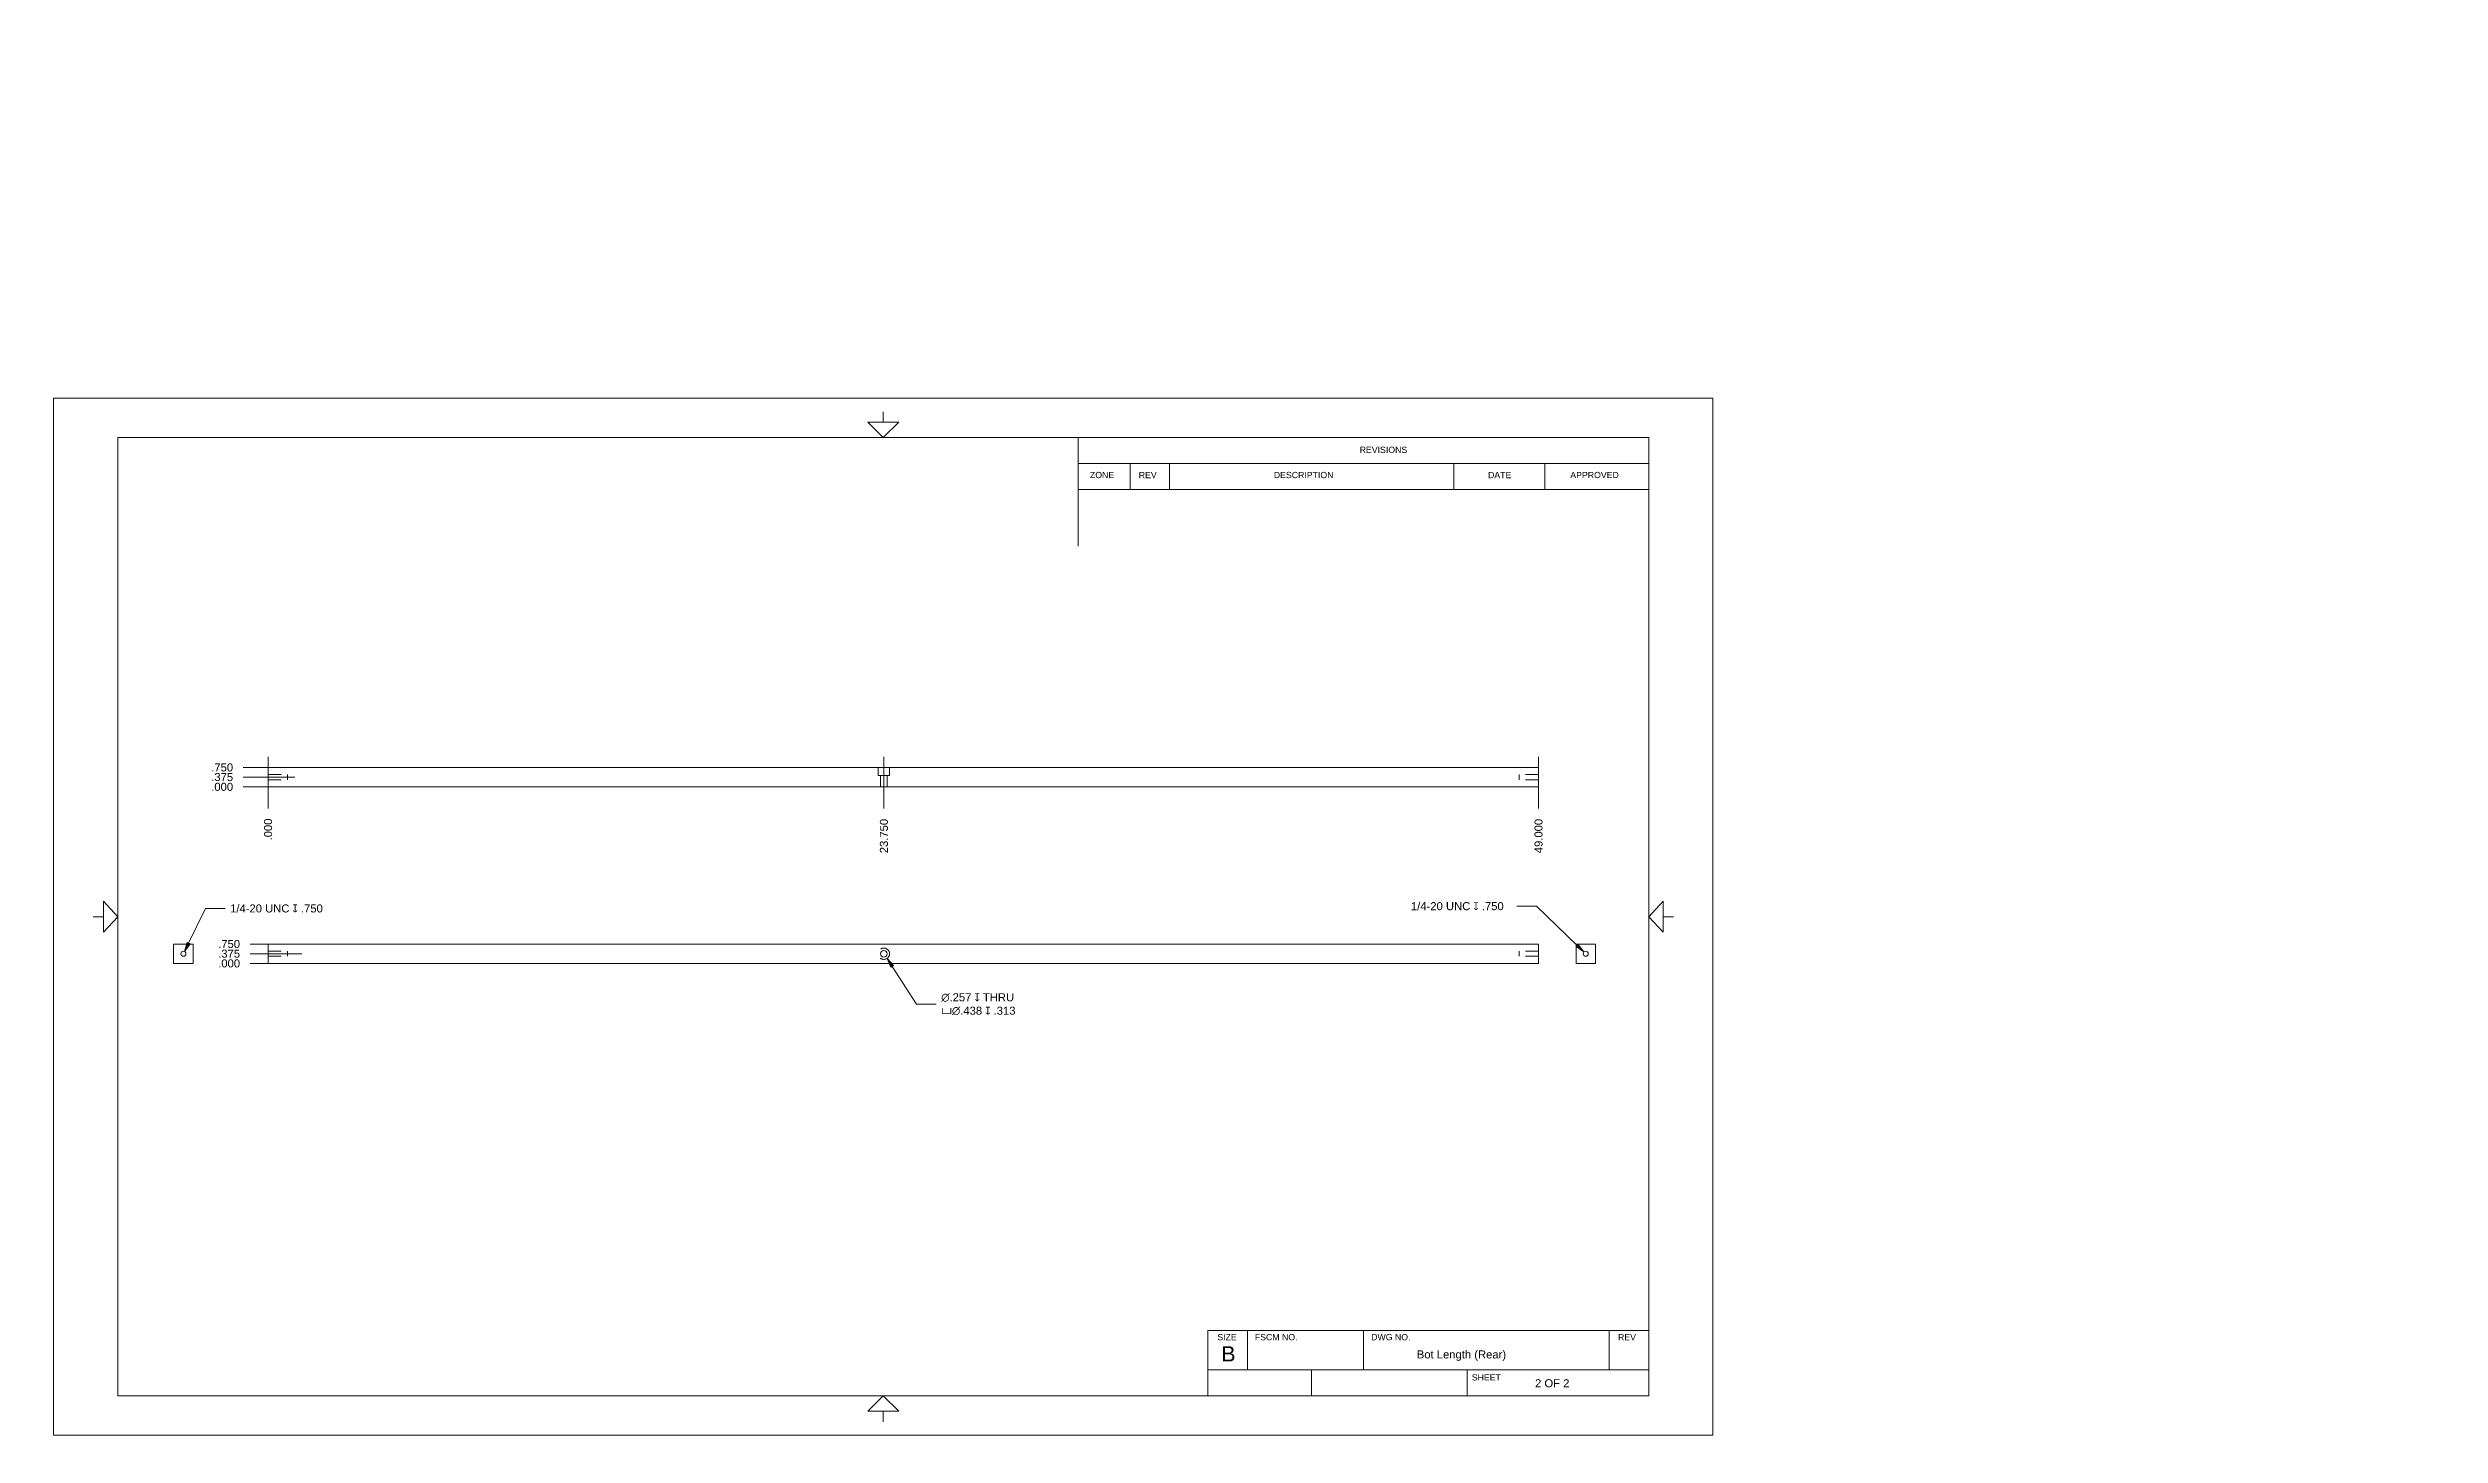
# Model space of a CAD drawing. Header units: inches. Extents: x 0.4 to 23.5, y 0.5 to 13.9.
import ezdxf

# ---------------------------------------------------------------- set-up
doc = ezdxf.new("R2010")
doc.units = ezdxf.units.IN
doc.header["$MEASUREMENT"] = 0
doc.linetypes.add('HIDDEN2', pattern=[0.1875, 0.125, -0.0625])
for name, color, linetype, lineweight in [('CENTER', 204, 'Continuous', 0), ('CONTINUOUS', 7, 'Continuous', 0), ('DIMENSIONS', 7, 'Continuous', 0), ('HIDDEN', 253, 'HIDDEN2', 0), ('VISIBLE', 7, 'Continuous', 0)]:
    doc.layers.add(name, color=color, linetype=linetype, lineweight=lineweight)
doc.dimstyles.get("Standard").update_dxf_attribs({"dimtxt": 0.18, "dimasz": 0.18, "dimexe": 0.18, "dimexo": 0.0625, "dimgap": 0.09, "dimtad": 0, "dimtih": 1, "dimtoh": 1, "dimdec": 4, "dimzin": 0, "dimdsep": 46, "dimtxsty": 'Standard', "dimcen": 0.09, "dimadec": 0, "dimazin": 0, "dimtfac": 1, "dimtdec": 4, "dimtofl": 0, "dimtmove": 0, "dimatfit": 3, "dimfxl": 1, "dimtolj": 1, "dimtzin": 0, "dimarcsym": 0})

# ---------------------------------------------------------------- blocks, each defined once
blk = doc.blocks.new('D1')
at = {"layer": 'DIMENSIONS'}
for p, q in [((2.644, 5.049), (2.394, 5.049)), ((2.506, 5.049), (2.894, 5.049)), ((2.894, 5.049), (2.644, 5.049))]:
    blk.add_line(p, q, dxfattribs=at)
at = {"layer": 'DIMENSIONS', "char_height": 0.07755, "attachment_point": 5}
for s, insert in [('{\\fArial|b0|i0|c0|p0;.000}{\\fArial|b0|i0|c0|p0;}', (2.192, 5.049)), ('{\\fArial|b0|i0|c0|p0;}', (2.053, 5.049)), ('{\\fArial|b0|i0|c0|p0;}', (2.192, 5.049)), ('{\\fArial|b0|i0|c0|p0;}', (2.192, 5.049)), ('{\\fArial|b0|i0|c0|p0;}', (2.331, 5.049))]:
    blk.add_mtext(s, dxfattribs=dict(at, insert=insert))
blk = doc.blocks.new('D2')
at = {"layer": 'DIMENSIONS'}
for p, q in [((2.644, 5.143), (2.394, 5.143)), ((2.446, 5.143), (2.894, 5.143)), ((2.894, 5.143), (2.644, 5.143))]:
    blk.add_line(p, q, dxfattribs=at)
at = {"layer": 'DIMENSIONS', "char_height": 0.07755, "attachment_point": 5}
for s, insert in [('{\\fArial|b0|i0|c0|p0;}', (2.053, 5.143)), ('{\\fArial|b0|i0|c0|p0;.375}{\\fArial|b0|i0|c0|p0;}', (2.192, 5.143)), ('{\\fArial|b0|i0|c0|p0;}', (2.192, 5.143)), ('{\\fArial|b0|i0|c0|p0;}', (2.192, 5.143)), ('{\\fArial|b0|i0|c0|p0;}', (2.331, 5.143))]:
    blk.add_mtext(s, dxfattribs=dict(at, insert=insert))
blk = doc.blocks.new('D3')
at = {"layer": 'DIMENSIONS'}
for p, q in [((2.644, 5.236), (2.394, 5.236)), ((2.506, 5.236), (2.894, 5.236)), ((2.894, 5.236), (2.644, 5.236))]:
    blk.add_line(p, q, dxfattribs=at)
at = {"layer": 'DIMENSIONS', "char_height": 0.07755, "attachment_point": 5}
for s, insert in [('{\\fArial|b0|i0|c0|p0;}', (2.053, 5.236)), ('{\\fArial|b0|i0|c0|p0;.750}{\\fArial|b0|i0|c0|p0;}', (2.192, 5.236)), ('{\\fArial|b0|i0|c0|p0;}', (2.192, 5.236)), ('{\\fArial|b0|i0|c0|p0;}', (2.192, 5.236)), ('{\\fArial|b0|i0|c0|p0;}', (2.331, 5.236))]:
    blk.add_mtext(s, dxfattribs=dict(at, insert=insert))
blk = doc.blocks.new('D4')
at = {"layer": 'DIMENSIONS'}
for p, q in [((2.568, 6.689), (2.568, 7.042)), ((2.568, 7.042), (2.568, 6.792)), ((2.568, 6.792), (2.568, 6.542))]:
    blk.add_line(p, q, dxfattribs=at)
at = {"layer": 'DIMENSIONS', "char_height": 0.07755, "attachment_point": 5, "rotation": 90}
for s, insert in [('{\\fArial|b0|i0|c0|p0;}', (2.568, 6.48)), ('{\\fArial|b0|i0|c0|p0;.000}{\\fArial|b0|i0|c0|p0;}', (2.568, 6.341)), ('{\\fArial|b0|i0|c0|p0;}', (2.568, 6.341)), ('{\\fArial|b0|i0|c0|p0;}', (2.568, 6.341)), ('{\\fArial|b0|i0|c0|p0;}', (2.568, 6.202))]:
    blk.add_mtext(s, dxfattribs=dict(at, insert=insert))
blk = doc.blocks.new('D5')
at = {"layer": 'DIMENSIONS'}
for p, q in [((8.506, 6.937), (8.506, 7.042)), ((8.506, 7.042), (8.506, 6.792)), ((8.506, 6.792), (8.506, 6.542))]:
    blk.add_line(p, q, dxfattribs=at)
at = {"layer": 'DIMENSIONS', "char_height": 0.07755, "attachment_point": 5, "rotation": 90}
for s, insert in [('{\\fArial|b0|i0|c0|p0;}', (8.506, 6.48)), ('{\\fArial|b0|i0|c0|p0;23.750}{\\fArial|b0|i0|c0|p0;}', (8.506, 6.278)), ('{\\fArial|b0|i0|c0|p0;}', (8.506, 6.278)), ('{\\fArial|b0|i0|c0|p0;}', (8.506, 6.278)), ('{\\fArial|b0|i0|c0|p0;}', (8.506, 6.077))]:
    blk.add_mtext(s, dxfattribs=dict(at, insert=insert))
blk = doc.blocks.new('D6')
at = {"layer": 'DIMENSIONS'}
for p, q in [((14.818, 6.689), (14.818, 7.042)), ((14.818, 7.042), (14.818, 6.792)), ((14.818, 6.792), (14.818, 6.542))]:
    blk.add_line(p, q, dxfattribs=at)
at = {"layer": 'DIMENSIONS', "char_height": 0.07755, "attachment_point": 5, "rotation": 90}
for s, insert in [('{\\fArial|b0|i0|c0|p0;}', (14.818, 6.48)), ('{\\fArial|b0|i0|c0|p0;49.000}{\\fArial|b0|i0|c0|p0;}', (14.818, 6.278)), ('{\\fArial|b0|i0|c0|p0;}', (14.818, 6.278)), ('{\\fArial|b0|i0|c0|p0;}', (14.818, 6.278)), ('{\\fArial|b0|i0|c0|p0;}', (14.818, 6.077))]:
    blk.add_mtext(s, dxfattribs=dict(at, insert=insert))
blk = doc.blocks.new('D7')
at = {"layer": 'DIMENSIONS'}
for p, q in [((2.576, 6.752), (2.326, 6.752)), ((2.506, 6.752), (2.826, 6.752)), ((2.826, 6.752), (2.576, 6.752))]:
    blk.add_line(p, q, dxfattribs=at)
at = {"layer": 'DIMENSIONS', "char_height": 0.07755, "attachment_point": 5}
for s, insert in [('{\\fArial|b0|i0|c0|p0;}', (1.986, 6.752)), ('{\\fArial|b0|i0|c0|p0;.000}{\\fArial|b0|i0|c0|p0;}', (2.125, 6.752)), ('{\\fArial|b0|i0|c0|p0;}', (2.125, 6.752)), ('{\\fArial|b0|i0|c0|p0;}', (2.125, 6.752)), ('{\\fArial|b0|i0|c0|p0;}', (2.264, 6.752))]:
    blk.add_mtext(s, dxfattribs=dict(at, insert=insert))
blk = doc.blocks.new('D8')
at = {"layer": 'DIMENSIONS'}
for p, q in [((2.576, 6.846), (2.326, 6.846)), ((2.446, 6.846), (2.826, 6.846)), ((2.826, 6.846), (2.576, 6.846))]:
    blk.add_line(p, q, dxfattribs=at)
at = {"layer": 'DIMENSIONS', "char_height": 0.07755, "attachment_point": 5}
for s, insert in [('{\\fArial|b0|i0|c0|p0;}', (1.986, 6.846)), ('{\\fArial|b0|i0|c0|p0;.375}{\\fArial|b0|i0|c0|p0;}', (2.125, 6.846)), ('{\\fArial|b0|i0|c0|p0;}', (2.125, 6.846)), ('{\\fArial|b0|i0|c0|p0;}', (2.125, 6.846)), ('{\\fArial|b0|i0|c0|p0;}', (2.264, 6.846))]:
    blk.add_mtext(s, dxfattribs=dict(at, insert=insert))
blk = doc.blocks.new('D9')
at = {"layer": 'DIMENSIONS'}
for p, q in [((2.576, 6.939), (2.326, 6.939)), ((2.506, 6.939), (2.826, 6.939)), ((2.826, 6.939), (2.576, 6.939))]:
    blk.add_line(p, q, dxfattribs=at)
at = {"layer": 'DIMENSIONS', "char_height": 0.07755, "attachment_point": 5}
for s, insert in [('{\\fArial|b0|i0|c0|p0;}', (1.986, 6.939)), ('{\\fArial|b0|i0|c0|p0;.750}{\\fArial|b0|i0|c0|p0;}', (2.125, 6.939)), ('{\\fArial|b0|i0|c0|p0;}', (2.125, 6.939)), ('{\\fArial|b0|i0|c0|p0;}', (2.125, 6.939)), ('{\\fArial|b0|i0|c0|p0;}', (2.264, 6.939))]:
    blk.add_mtext(s, dxfattribs=dict(at, insert=insert))
blk = doc.blocks.new('BLOCK1')
at = {"layer": 'CONTINUOUS'}
for p, q in [((16.5, 10.5), (0.5, 10.5)), ((0.5, 10.5), (0.5, 0.5)), ((16.5, 0.5), (16.5, 10.5)), ((8.5, 10.37), (8.5, 10.27)), ((15.88, 10.12), (1.12, 10.12)), ((1.12, 10.12), (1.12, 0.88)), ((10.38, 10.12), (10.38, 9.073)), ((15.88, 0.88), (15.88, 10.12)), ((10.38, 9.87), (15.88, 9.87)), ((10.88, 9.62), (10.88, 9.87)), ((11.26, 9.62), (11.26, 9.87)), ((14, 9.62), (14, 9.87)), ((14.88, 9.62), (14.88, 9.87)), ((10.38, 9.62), (15.88, 9.62)), ((0.88, 5.5), (0.98, 5.5)), ((16.12, 5.5), (16.02, 5.5)), ((11.63, 1.51), (15.88, 1.51)), ((11.63, 0.88), (11.63, 1.51)), ((12.01, 1.13), (12.01, 1.51)), ((13.13, 1.13), (13.13, 1.51)), ((15.5, 1.13), (15.5, 1.51)), ((11.63, 1.13), (15.88, 1.13)), ((12.63, 0.88), (12.63, 1.13)), ((14.13, 0.88), (14.13, 1.13)), ((1.12, 0.88), (15.88, 0.88)), ((8.5, 0.63), (8.5, 0.73)), ((0.5, 0.5), (16.5, 0.5))]:
    blk.add_line(p, q, dxfattribs=at)
for points in [[(8.35, 10.27), (8.65, 10.27), (8.5, 10.12), (8.5, 10.12), (8.35, 10.27)], [(0.98, 5.35), (0.98, 5.65), (1.12, 5.5), (1.12, 5.5), (0.98, 5.35)], [(16.02, 5.35), (16.02, 5.65), (15.88, 5.5), (15.88, 5.5), (16.02, 5.35)], [(8.35, 0.73), (8.65, 0.73), (8.5, 0.88), (8.5, 0.88), (8.35, 0.73)]]:
    blk.add_lwpolyline(points, dxfattribs=at)
for s, insert, char_height, attachment_point in [('{\\fArial|b0|i0|c0|p0;\\C7;REVISIONS}{\\fArial|b0|i0|c0|p0;\\C7;}', (13.093, 10.002), 0.06032, 4), ('{\\fArial|b0|i0|c0|p0;\\C7;ZONE}{\\fArial|b0|i0|c0|p0;\\C7;}', (10.492, 9.759), 0.06032, 4), ('{\\fArial|b0|i0|c0|p0;\\C7;REV}{\\fArial|b0|i0|c0|p0;\\C7;}', (10.963, 9.759), 0.06032, 4), ('{\\fArial|b0|i0|c0|p0;\\C7;DESCRIPTION}{\\fArial|b0|i0|c0|p0;\\C7;}', (12.265, 9.759), 0.06032, 4), ('{\\fArial|b0|i0|c0|p0;\\C7;DATE}{\\fArial|b0|i0|c0|p0;\\C7;}', (14.331, 9.759), 0.06032, 4), ('{\\fArial|b0|i0|c0|p0;\\C7;APPROVED}{\\fArial|b0|i0|c0|p0;\\C7;}', (15.124, 9.759), 0.06032, 4), ('{\\fArial|b0|i0|c0|p0;\\C7;SIZE}{\\fArial|b0|i0|c0|p0;\\C7;}', (11.721, 1.445), 0.06032, 4), ('{\\fArial|b0|i0|c0|p0;\\C7;FSCM NO.}{\\fArial|b0|i0|c0|p0;\\C7;}', (12.082, 1.445), 0.06032, 4), ('{\\fArial|b0|i0|c0|p0;\\C7;DWG NO.}{\\fArial|b0|i0|c0|p0;\\C7;}', (13.204, 1.445), 0.06032, 4), ('{\\fArial|b0|i0|c0|p0;\\C7;REV}{\\fArial|b0|i0|c0|p0;\\C7;}', (15.584, 1.445), 0.06032, 4), ('{\\fArial|b0|i0|c0|p0;\\C7;B}{\\fArial|b0|i0|c0|p0;\\C7;}', (11.76, 1.284), 0.14649, 4), ('{\\fArial|b0|i0|c0|p0;\\C7;Bot Length (Rear)}{\\fArial|b0|i0|c0|p0;\\C7;}', (13.644, 1.267), 0.07755, 4), ('{\\fArial|b0|i0|c0|p0;\\C7;SHEET}{\\fArial|b0|i0|c0|p0;\\C7;}', (14.174, 1.057), 0.06032, 4), ('{\\fArial|b0|i0|c0|p0;\\C7;2 OF 2}{\\fArial|b0|i0|c0|p0;\\C7;}', (14.95, 1), 0.07755, 5), ('{\\fArial|b0|i0|c0|p0;\\C7;}', (0.444, 0.59), 0.18096, 4)]:
    blk.add_mtext(s, dxfattribs=dict(at, insert=insert, char_height=char_height, attachment_point=attachment_point))

msp = doc.modelspace()

# ---------------------------------------------------------------- hatches: boundary and pattern name
for points in [[(1.8148, 5.2389), (1.7618, 5.1647), (1.7879, 5.2521)], [(8.5718, 5.0131), (8.5355, 5.0968), (8.597, 5.0294)], [(15.2009, 5.2329), (15.2553, 5.1597), (15.1801, 5.2113)]]:
    msp.add_hatch(color=7).paths.add_polyline_path(points, flags=0)

# ---------------------------------------------------------------- linework, layer by layer
at = {"layer": 'CENTER'}
for p, q in [((8.5058, 6.9454), (8.5058, 6.9995)), ((2.617, 6.8457), (2.5083, 6.8457)), ((2.647, 6.8457), (2.677, 6.8457)), ((2.707, 6.8457), (2.8158, 6.8457)), ((8.5058, 6.8854), (8.5058, 6.9154)), ((8.5058, 6.8554), (8.5058, 6.8013)), ((2.617, 5.1427), (2.5083, 5.1427)), ((2.647, 5.1427), (2.677, 5.1427)), ((2.707, 5.1427), (2.8158, 5.1427))]:
    msp.add_line(p, q, dxfattribs=at)
at = {"layer": 'CONTINUOUS'}
for p, q in [((1.8014, 5.2455), (1.9649, 5.5791)), ((1.9649, 5.5791), (2.1524, 5.5791)), ((14.7967, 5.601), (14.6092, 5.601)), ((15.1905, 5.2221), (14.7967, 5.601)), ((1.8014, 5.2455), (1.8014, 5.2455)), ((15.1905, 5.2221), (15.1905, 5.2221)), ((8.5844, 5.0212), (8.5844, 5.0212)), ((8.5844, 5.0212), (8.8213, 4.6556)), ((8.8213, 4.6556), (9.0088, 4.6556))]:
    msp.add_line(p, q, dxfattribs=at)
for points in [[(1.7618, 5.1647), (1.7879, 5.2521), (1.8148, 5.2389), (1.7618, 5.1647)], [(8.5355, 5.0968), (8.597, 5.0294), (8.5718, 5.0131), (8.5355, 5.0968)], [(15.2553, 5.1597), (15.1801, 5.2113), (15.2009, 5.2329), (15.2553, 5.1597)]]:
    msp.add_lwpolyline(points, dxfattribs=at)
at = {"layer": 'HIDDEN'}
for p, q in [((8.4511, 6.9395), (8.4511, 6.8613)), ((8.5604, 6.9395), (8.5604, 6.8613)), ((2.5683, 6.8702), (2.7558, 6.8702)), ((2.5683, 6.8212), (2.7558, 6.8212)), ((2.7558, 6.8457), (2.7558, 6.8702)), ((2.7558, 6.8212), (2.7558, 6.8457)), ((8.4511, 6.8613), (8.5604, 6.8613)), ((8.4736, 6.8613), (8.4736, 6.752)), ((8.5379, 6.8613), (8.5379, 6.752)), ((14.6308, 6.8702), (14.6308, 6.8212)), ((14.8183, 6.8702), (14.6308, 6.8702)), ((14.8183, 6.8212), (14.6308, 6.8212)), ((2.5683, 5.1672), (2.7558, 5.1672)), ((2.5683, 5.1182), (2.7558, 5.1182)), ((2.7558, 5.1182), (2.7558, 5.1672)), ((14.6308, 5.1672), (14.6308, 5.1427)), ((14.8183, 5.1672), (14.6308, 5.1672)), ((14.6308, 5.1427), (14.6308, 5.1182)), ((14.8183, 5.1182), (14.6308, 5.1182))]:
    msp.add_line(p, q, dxfattribs=at)
msp.add_circle((8.5058, 5.1427), 0.0547, dxfattribs=at)
at = {"layer": 'VISIBLE'}
for p, q in [((14.8183, 6.9395), (2.5683, 6.9395)), ((2.5683, 6.9395), (2.5683, 6.752)), ((14.8183, 6.9395), (14.8183, 6.752)), ((2.5683, 6.752), (14.8183, 6.752)), ((1.6572, 5.2364), (1.8447, 5.2364)), ((1.6572, 5.2364), (1.6572, 5.0489)), ((1.8447, 5.0489), (1.8447, 5.2364)), ((2.5683, 5.2364), (14.8183, 5.2364)), ((2.5683, 5.0489), (2.5683, 5.2364)), ((14.8183, 5.2364), (14.8183, 5.0489)), ((15.1792, 5.2364), (15.1792, 5.0489)), ((15.3667, 5.2364), (15.1792, 5.2364)), ((15.3667, 5.0489), (15.3667, 5.2364)), ((1.6572, 5.0489), (1.8447, 5.0489)), ((14.8183, 5.0489), (2.5683, 5.0489)), ((15.3667, 5.0489), (15.1792, 5.0489))]:
    msp.add_line(p, q, dxfattribs=at)
for centre, radius in [((1.751, 5.1427), 0.0245), ((8.5058, 5.1427), 0.0321), ((15.273, 5.1427), 0.0245)]:
    msp.add_circle(centre, radius, dxfattribs=at)

# ---------------------------------------------------------------- block references
at = {"layer": 'CONTINUOUS'}
msp.add_blockref('BLOCK1', (0, 0), dxfattribs=at)

# ---------------------------------------------------------------- texts
at = {"layer": 'CONTINUOUS', "char_height": 0.0775537, "attachment_point": 4}
for s, insert in [('{\\fArial|b0|i0|c0|p0;\\C7;1/4-20 UNC }{\\fAlibre Symbols|b0|i0|c0|p0;\\C7;x}{\\fArial|b0|i0|c0|p0;\\C7; .750}{\\fArial|b0|i0|c0|p0;\\C7;}', (2.2016, 5.5791)), ('{\\fArial|b0|i0|c0|p0;\\C7;1/4-20 UNC }{\\fAlibre Symbols|b0|i0|c0|p0;\\C7;x}{\\fArial|b0|i0|c0|p0;\\C7; .750}{\\fArial|b0|i0|c0|p0;\\C7;}', (13.5878, 5.601)), ('{\\fAlibre Symbols|b0|i0|c0|p0;\\C7;n}{\\fArial|b0|i0|c0|p0;\\C7;.257 }{\\fAlibre Symbols|b0|i0|c0|p0;\\C7;x}{\\fArial|b0|i0|c0|p0;\\C7; THRU}{\\fArial|b0|i0|c0|p0;\\C7;\\P}{\\fAlibre Symbols|b0|i0|c0|p0;\\C7;vn}{\\fArial|b0|i0|c0|p0;\\C7;.438 }{\\fAlibre Symbols|b0|i0|c0|p0;\\C7;x}{\\fArial|b0|i0|c0|p0;\\C7; .313}{\\fArial|b0|i0|c0|p0;\\C7;}', (9.058, 4.6556))]:
    msp.add_mtext(s, dxfattribs=dict(at, insert=insert))

# ---------------------------------------------------------------- dimensions: what is measured, and where the dimension line sits
at = {"layer": 'DIMENSIONS'}
for feature_location, offset, origin, picture, middle, turn in [((2.5682517224, 6.9394626547), (8.2500034543, 6.9394626547), (2.5682517224, 6.7519626547), 'D9', (10.8182551767, 13.8789253094), 360), ((2.5083, 6.8457), (8.31, 6.9395), (2.5683, 6.752), 'D8', (10.8183, 13.7852), 360), ((2.5682517224, 6.7519626547), (8.2500034543, 6.9394626547), (2.5682517224, 6.7519626547), 'D7', (10.8182551767, 13.6914253094), 360), ((2.5682517224, 6.7519626547), (8.6932517224, 6.5281350143), (2.5682517224, 6.7519626547), 'D4', (11.2615034449, 13.280097669), 90), ((8.5057517224, 6.9994626547), (8.6932517224, 6.2181351091), (2.5682517224, 6.7519626547), 'D5', (17.1990034449, 13.2175977638), 90), ((14.8182517224, 6.7519626547), (8.6932517224, 6.4656349918), (2.5682517224, 6.7519626547), 'D6', (23.5115034449, 13.2175976465), 90), ((2.5682517224, 5.2364181876), (8.3173570408, 5.1426681876), (2.5682517224, 5.0489181876), 'D3', (10.8856087632, 10.3790863752), 360), ((2.5083, 5.1427), (8.3774, 5.1427), (2.5683, 5.0489), 'D2', (10.8856, 10.2853), 360), ((2.5682517224, 5.0489181876), (8.3173570408, 5.1426681876), (2.5682517224, 5.0489181876), 'D1', (10.8856087632, 10.1915863752), 360)]:
    dim = msp.add_ordinate_dim(feature_location=feature_location, offset=offset, dtype=0, origin=origin, dimstyle='Standard', override={"dimtxt": 0.098408, "dimtad": 0, "dimdec": 3, "dimzin": 0, "dimse1": 0, "dimse2": 0, "dimsd1": 0, "dimsd2": 0, "dimadec": 3, "dimazin": 0, "dimtol": 0, "dimlim": 0, "dimtp": 0, "dimtm": 0, "dimtdec": 3}, dxfattribs=at)
    dim.commit()
    dim.dimension.update_dxf_attribs({"geometry": picture, "text_midpoint": middle, "text_rotation": turn})

doc.saveas('drawing.dxf')
